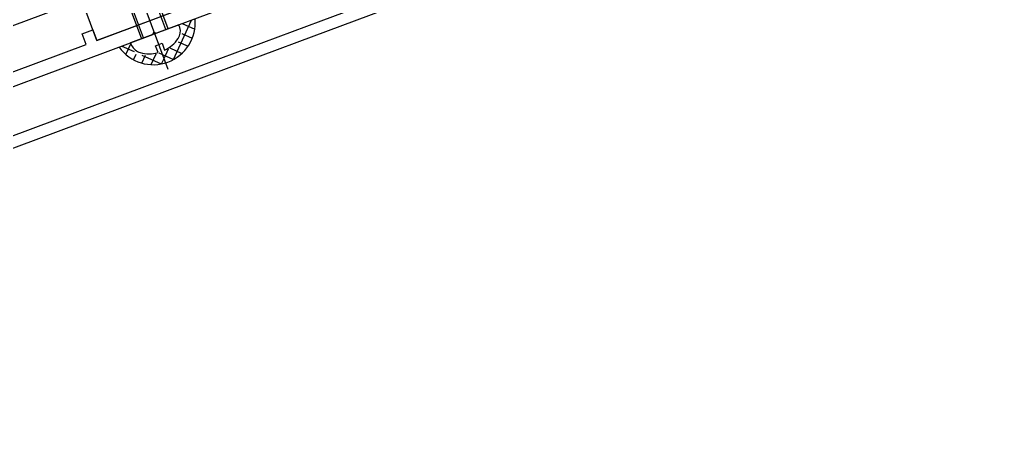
# Model space of a CAD drawing. Extents: x 12199666 to 24617114, y 1197707 to 2548648.
# Drawn here: x 12299133.3 to 12299304.7, y 1249006.9 to 1249082 of the extents above; entities that cross this region are included whole.
import ezdxf

# ---------------------------------------------------------------- set-up
doc = ezdxf.new("R2010")
doc.units = 0
doc.header["$LTSCALE"] = 10
doc.header["$MEASUREMENT"] = 0
for name, pattern in [('TX-PLAN-T1-F11$0$CENTER', [2, 1.25, -0.25, 0.25, -0.25]), ('TX-PLAN-T1-F11$0$CONTINOUS', [0]), ('TX-PLAN-T1-F11$0$DASHED', [0.75, 0.5, -0.25])]:
    doc.linetypes.add(name, pattern=pattern)
doc.layers.add('TX-PLAN-T1-F11$0$_EDO-ALUMINIUM-SECTION', color=90, linetype='Continuous', lineweight=30)
doc.layers.add('TX-PLAN-T1-F11$0$幕墙线', color=114, linetype='Continuous', lineweight=30)
doc.layers.add('TX-PLAN-T1-F11$0$bangong', color=5, linetype='Continuous', true_color=0x0000ff)
for name, color, linetype in [('TX-PLAN-T1-F11$0$F-Alum', 4, 'Continuous'), ('TX-PLAN-T1-F11$0$F-Bolt', 32, 'Continuous'), ('TX-PLAN-T1-F11$0$F-Glazing', 8, 'Continuous'), ('TX-PLAN-T1-F11$0$F_MISC', 8, 'Continuous')]:
    doc.layers.add(name, color=color, linetype=linetype)

# ---------------------------------------------------------------- blocks, each defined once
blk = doc.blocks.new('TX-PLAN-T1-F11$0$qertqtwet')
at = {"layer": 'TX-PLAN-T1-F11$0$F-Glazing'}
h = blk.add_hatch(dxfattribs=at)
h.set_pattern_fill('ANSI37', color=256, angle=270.0000000000034, style=0)
h.set_pattern_definition([(315.0000000000033, (-29614.42304775224, -25731.69154979243), (1.122532015133579, 1.122532015133709), []), (45.00000000000334, (-29614.42304775224, -25731.69154979243), (-1.122532015133709, 1.122532015133579), [])])
h.paths.add_polyline_path([(-29820.57937317537, -22812.52878940574), (-29818.8122062625, -22812.52878940575), (-29818.8122062625, -22810.33161240899, 0.323428697050681), (-29824.22649746502, -22816.97082330404), (-29822.2096299913, -22816.97082330405, -0.1185157189850159), (-29821.23881053725, -22812.93261066923, -0.2818610536571748)])
h.paths.add_polyline_path([(-29822.2096299913, -22816.97082330405), (-29824.22649746502, -22816.97082330404, 0.3560576311528728), (-29818.8122062625, -22824.46540130571), (-29818.8122062625, -22821.41285720236), (-29820.57937317537, -22821.41285720236, -0.2818610536571745), (-29821.23881053725, -22821.00903593886, -0.1185157189850159)])
at = {"color": 8, "linetype": 'TX-PLAN-T1-F11$0$DASHED'}
for p, q in [((-29818.81220626278, -22814.88745477372, -46928.13187290396), (-29758.81220626278, -22814.88745477372, -46928.13187290396)), ((-29818.81220626278, -22814.88745477372, -46928.13187290396), (-29758.81220626278, -22814.88745477372, -46928.13187290396)), ((-29818.81220626278, -22819.05412144038, -46928.13187290396), (-29758.81220626278, -22819.05412144038, -46928.13187290396)), ((-29818.81220626278, -22819.05412144038, -46928.13187290396), (-29758.81220626278, -22819.05412144038, -46928.13187290396))]:
    blk.add_line(p, q, dxfattribs=at)
at = {"color": 8, "linetype": 'TX-PLAN-T1-F11$0$CENTER'}
blk.add_line((-29825.47887292947, -22816.97078810705, -46928.13187290396), (-29754.64553959612, -22816.97078810705, -46928.13187290396), dxfattribs=at)
blk.add_line((-29825.47887292947, -22816.97078810705, -46928.13187290396), (-29754.64553959612, -22816.97078810705, -46928.13187290396), dxfattribs=at)
blk.add_arc((-29816.92428280844, -22817.39850685732, -23464.06593645198), 7.314728437362906, 104.9572881810436, 255.0427118187282)
at = {"layer": 'TX-PLAN-T1-F11$0$F-Bolt', "elevation": -46928.13187290396}
blk.add_lwpolyline([(-29820.98789410364, -22820.49255707884, 0.2099352819367999), (-29819.32357117219, -22821.47078796239), (-29818.81220753584, -22821.47078810705), (-29818.81220498975, -22812.47078810705), (-29819.3235686261, -22812.47078796277, 0.2099352819368), (-29820.98789211101, -22813.44901790502, 0.1433843212667726), (-29822.08493336194, -22816.35715081947), (-29820.79994085657, -22816.35715118109), (-29820.79994120376, -22817.58442390836), (-29822.08493370902, -22817.58442354483, 0.1433843212667727)], format="xyb", close=True, dxfattribs=at)
blk.add_lwpolyline([(-29820.98789410364, -22820.49255707884, 0.2099352819367999), (-29819.32357117219, -22821.47078796239), (-29818.81220753584, -22821.47078810705), (-29818.81220498975, -22812.47078810705), (-29819.3235686261, -22812.47078796277, 0.2099352819368), (-29820.98789211101, -22813.44901790502, 0.1433843212667726), (-29822.08493336194, -22816.35715081947), (-29820.79994085657, -22816.35715118109), (-29820.79994120376, -22817.58442390836), (-29822.08493370902, -22817.58442354483, 0.1433843212667727)], format="xyb", close=True, dxfattribs=at)
blk.add_lwpolyline([(-29818.81220626278, -22819.47078810705), (-29759.22887292947, -22819.47078810705), (-29758.81220626278, -22819.05412144038), (-29758.81220626278, -22814.88745477372), (-29759.22887292947, -22814.47078810705), (-29818.81220626278, -22814.47078810705)], dxfattribs=at)
blk.add_lwpolyline([(-29818.81220626278, -22819.47078810705), (-29759.22887292947, -22819.47078810705), (-29758.81220626278, -22819.05412144038), (-29758.81220626278, -22814.88745477372), (-29759.22887292947, -22814.47078810705), (-29818.81220626278, -22814.47078810705)], dxfattribs=at)
blk = doc.blocks.new('*U193')
at = {"layer": 'TX-PLAN-T1-F11$0$F-Alum'}
for points in [[(474.7123951152898, -601.0306250431167), (466.1576926645357, -605.9728779365832), (457.6130095296539, -610.9093424355378), (445.4153107779566, -589.7959424406727)], [(495.5832769325934, -601.067196193093), (495.5832769325934, -601.0671961930348), (474.8020190792158, -613.0729998740571), (474.8020190792158, -613.0729998739698), (386.1010766436812, -664.3175448094407)], [(381.2788209777791, -657.8256456259696), (381.2597441703547, -657.8366667300434), (380.0398544089403, -655.7251176545396), (455.8812394279521, -611.9098305052466), (454.8807539343834, -610.1780535563303), (456.612525985809, -609.1775708921195), (457.6130086500198, -610.909342943618), (474.7123976727016, -601.0306235656317)]]:
    blk.add_lwpolyline(points, dxfattribs=at)
blk.add_lwpolyline([(385.3697887959424, -667.0497999373765), (477.5342742071953, -613.8042877217376), (477.5342742069624, -613.8042877217231), (494.8519890848547, -603.7994513208541), (494.8519890848547, -603.7994513208978), (515.2526503666304, -592.0135269059829), (509.2227795810904, -581.5762165036285), (508.3568938372191, -582.0764583237324), (509.5112178020645, -584.0745173121395), (507.7794463143218, -585.0750009522017, 1), (508.7799299543258, -586.8067724399589), (509.6458156981971, -586.3065306199424), (512.5203952384181, -591.2822390548536), (509.9227380075026, -592.7829645162565), (509.9227380093653, -592.7829645187594), (512.5203952402808, -591.2822390573419), (512.520395238651, -591.2822390583169), (495.5832769325934, -601.067196193093)], format="xyb", dxfattribs=at)
at = {"layer": 'TX-PLAN-T1-F11$0$F-Alum', "linetype": 'TX-PLAN-T1-F11$0$CONTINOUS', "ltscale": 15555}
blk.add_lwpolyline([(386.8719783208799, -654.5943518436106), (467.0768878774252, -608.2581576754019), (467.1865810544696, -607.8483194061846), (467.5964193237014, -607.9580125833891), (503.7120713072363, -587.0931818447134, -0.2963790067036685), (504.2562180578243, -587.1217130389268), (509.5048460268881, -591.414830050373), (509.7787096002139, -592.4164107431134, 0.5575365158333588), (510.0783953033388, -592.5775490900851), (510.7740861696657, -592.1756327085313, 0.2840790438404123), (511.0230586079415, -591.712592832002), (510.4276106373873, -587.9536942196864, 0.1428492727586986), (510.3876624978147, -587.7905220380635), (509.6092513059266, -586.4431433763093), (508.8299541363958, -586.8933610143285, -1), (507.7294221322518, -584.988412377832), (509.1581635049079, -584.1629961035942, 0.414213562373095), (509.2678566819523, -583.753157834406), (509.2678566819523, -583.753157834406)], format="xyb", dxfattribs=at)
at = {"layer": 'TX-PLAN-T1-F11$0$F_MISC', "rotation": 120.0159999954234}
blk.add_blockref('TX-PLAN-T1-F11$0$qertqtwet', (-34206.12903104257, 13797.59694571102, 46928.13187290396), dxfattribs=at)
blk = doc.blocks.new('TX-PLAN-T1-F11$0$A$C21521A5F')
at = {"rotation": 90}
blk.add_blockref('*U193', (388.7170751225203, 1760.219757124782, 0.0004146164392175001), dxfattribs=at)
blk = doc.blocks.new('TX-PLAN-T1-F11$0$标准层幕墙0118')
at = {"color": 3, "rotation": 270}
blk.add_blockref('TX-PLAN-T1-F11$0$A$C21521A5F', (4239.780242875684, -661.2834627595585, -0.0004146164392191649), dxfattribs=at)
blk = doc.blocks.new('TX-PLAN-T1-F11')
at = {"layer": 'TX-PLAN-T1-F11$0$bangong', "const_width": 100}
blk.add_lwpolyline([(12300231.47078979, 1249540.966428514), (12299118.42752108, 1249136.772777749), (12299070.90154358, 1249119.05837353), (12298814.4971762, 1249808.329223783), (12298809.83979237, 1249811.929301106), (12298752.37375384, 1249790.509928185), (12297639.33048512, 1249386.31627742), (12297591.80450763, 1249368.6018732), (12297335.40014024, 1250057.872723453), (12297330.74275642, 1250061.472800777), (12297273.27671788, 1250040.053427855), (12296160.23344917, 1249635.85977709)], dxfattribs=at)
at = {"layer": 'TX-PLAN-T1-F11$0$幕墙线'}
blk.add_lwpolyline([(12304713.54617583, 1248758.726555413), (12303496.49231972, 1248305.145598247), (12303234.44913988, 1249008.270055083), (12302017.39528376, 1248554.689097917), (12301755.35210366, 1249257.813554657), (12300538.29675778, 1248804.236595699), (12300276.25506797, 1249507.357054424), (12299059.19972182, 1249053.780095369), (12298797.15803201, 1249756.900554094), (12297580.10268587, 1249303.323595039), (12297318.06099579, 1250006.444053667), (12296101.00713994, 1249552.863096598), (12295838.9639601, 1250255.987553434), (12294621.91010399, 1249802.406596268), (12294359.86692414, 1250505.531053104), (12293142.811578, 1250051.95409405), (12292880.76988819, 1250755.074552775), (12291855.05760744, 1250298.754372426)], dxfattribs=at)
at = {"layer": 'TX-PLAN-T1-F11$0$_EDO-ALUMINIUM-SECTION', "rotation": 350.4236156863823}
blk.add_blockref('TX-PLAN-T1-F11$0$标准层幕墙0118', (12293055.45042718, 1251790.443008234), dxfattribs=at)

msp = doc.modelspace()

# ---------------------------------------------------------------- block references
msp.add_blockref('TX-PLAN-T1-F11', (0, 0))

doc.saveas('drawing.dxf')
